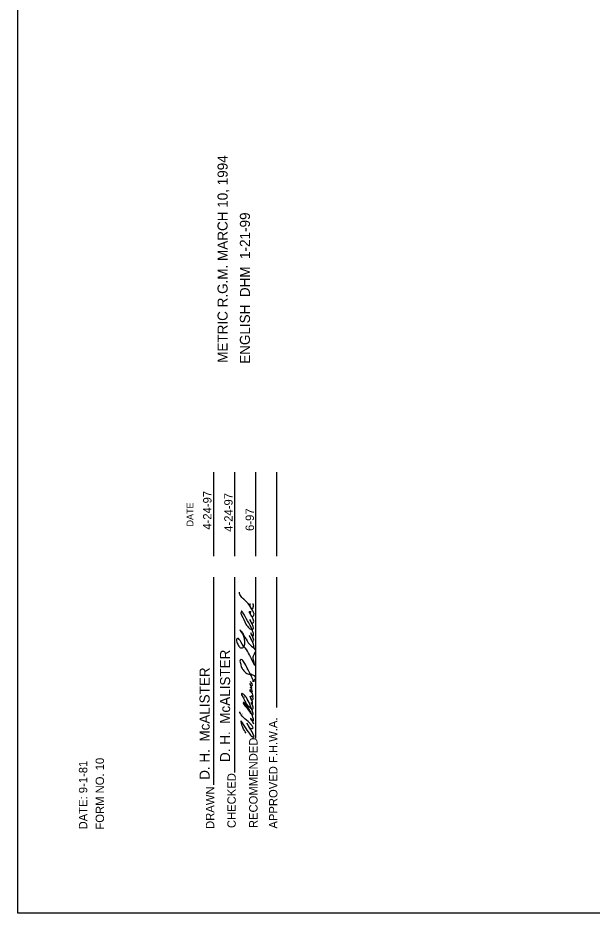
# Model space of a CAD drawing. Extents: x 1000 to 1036.3, y 1000 to 1022.
# Drawn here: x 1000 to 1006.83, y 1000 to 1010.66 of the extents above; entities that cross this region are included whole.
import ezdxf

# ---------------------------------------------------------------- set-up
doc = ezdxf.new("R2010")
doc.units = 0
doc.layers.add('10', color=7, linetype='Continuous')
doc.layers.add('15', color=7, linetype='Continuous')

msp = doc.modelspace()

# ---------------------------------------------------------------- linework, layer by layer
at = {"layer": '10'}
for p, q in [((1000, 1000), (1000, 1022)), ((1036, 1000), (1000, 1000))]:
    msp.add_line(p, q, dxfattribs=at)
at = {"layer": '15'}
for p, q in [((1002.331, 1004.248), (1002.331, 1005.248)), ((1002.581, 1004.248), (1002.581, 1005.248)), ((1002.831, 1004.248), (1002.831, 1005.248)), ((1003.081, 1004.248), (1003.081, 1005.248)), ((1002.331, 1001.528), (1002.331, 1003.998)), ((1002.581, 1001.673), (1002.581, 1003.998)), ((1002.831, 1002.081), (1002.831, 1003.998)), ((1003.081, 1002.448), (1003.081, 1003.998))]:
    msp.add_line(p, q, dxfattribs=at)
for points in [[(1002.814, 1003.162), (1002.784, 1003.25), (1002.754, 1003.303), (1002.768, 1003.272), (1002.785, 1003.243), (1002.802, 1003.236), (1002.802, 1003.272), (1002.782, 1003.32), (1002.773, 1003.334), (1002.775, 1003.317), (1002.788, 1003.301), (1002.801, 1003.299), (1002.804, 1003.317), (1002.794, 1003.359), (1002.751, 1003.446), (1002.747, 1003.453), (1002.69, 1003.557), (1002.674, 1003.583), (1002.666, 1003.591), (1002.656, 1003.582), (1002.663, 1003.548), (1002.714, 1003.441), (1002.752, 1003.391), (1002.772, 1003.378), (1002.787, 1003.377), (1002.801, 1003.383), (1002.801, 1003.41), (1002.782, 1003.454), (1002.761, 1003.492), (1002.782, 1003.458), (1002.801, 1003.453), (1002.806, 1003.463), (1002.796, 1003.508), (1002.778, 1003.542), (1002.758, 1003.574), (1002.758, 1003.588), (1002.772, 1003.588), (1002.764, 1003.575), (1002.77, 1003.55), (1002.777, 1003.539), (1002.798, 1003.531), (1002.81, 1003.547), (1002.806, 1003.577), (1002.777, 1003.631), (1002.693, 1003.732), (1002.689, 1003.735), (1002.649, 1003.782), (1002.639, 1003.805), (1002.638, 1003.821)], [(1002.76, 1003.686), (1002.77, 1003.633), (1002.781, 1003.623), (1002.794, 1003.624), (1002.802, 1003.64), (1002.799, 1003.687)], [(1002.817, 1002.951), (1002.77, 1003.05), (1002.72, 1003.136), (1002.652, 1003.229), (1002.613, 1003.268), (1002.605, 1003.263), (1002.603, 1003.24), (1002.622, 1003.191), (1002.636, 1003.168), (1002.651, 1003.158), (1002.672, 1003.157), (1002.687, 1003.166), (1002.7, 1003.217), (1002.699, 1003.257), (1002.687, 1003.306), (1002.686, 1003.312), (1002.668, 1003.344), (1002.642, 1003.369), (1002.655, 1003.352), (1002.715, 1003.26), (1002.779, 1003.178), (1002.828, 1003.119), (1002.818, 1003.092), (1002.799, 1003.059), (1002.803, 1003.001), (1002.816, 1002.949)], [(1002.802, 1002.751), (1002.794, 1002.79), (1002.776, 1002.827), (1002.73, 1002.915), (1002.684, 1002.995), (1002.652, 1003.02), (1002.643, 1002.999), (1002.648, 1002.976), (1002.663, 1002.923), (1002.689, 1002.885), (1002.723, 1002.853), (1002.775, 1002.842), (1002.811, 1002.827), (1002.827, 1002.792), (1002.819, 1002.783), (1002.815, 1002.779), (1002.808, 1002.751)], [(1002.807, 1002.248), (1002.787, 1002.299), (1002.774, 1002.317), (1002.77, 1002.319), (1002.794, 1002.285), (1002.803, 1002.291), (1002.803, 1002.31), (1002.777, 1002.383), (1002.729, 1002.46), (1002.686, 1002.505), (1002.681, 1002.507), (1002.68, 1002.498), (1002.688, 1002.484), (1002.756, 1002.398), (1002.781, 1002.369), (1002.799, 1002.364), (1002.793, 1002.398), (1002.791, 1002.404), (1002.76, 1002.485), (1002.719, 1002.565), (1002.673, 1002.611), (1002.666, 1002.612), (1002.661, 1002.606), (1002.668, 1002.587), (1002.712, 1002.502), (1002.761, 1002.446), (1002.786, 1002.431), (1002.795, 1002.432), (1002.799, 1002.436), (1002.792, 1002.474), (1002.778, 1002.504), (1002.778, 1002.5), (1002.788, 1002.489), (1002.792, 1002.502), (1002.777, 1002.547), (1002.765, 1002.581), (1002.786, 1002.539), (1002.796, 1002.544), (1002.792, 1002.574), (1002.784, 1002.584), (1002.775, 1002.589), (1002.792, 1002.572), (1002.798, 1002.598), (1002.763, 1002.647), (1002.76, 1002.656), (1002.77, 1002.658), (1002.792, 1002.634), (1002.783, 1002.662), (1002.781, 1002.667), (1002.766, 1002.689), (1002.785, 1002.673), (1002.775, 1002.698), (1002.759, 1002.734), (1002.773, 1002.71), (1002.786, 1002.706), (1002.791, 1002.715), (1002.782, 1002.74), (1002.765, 1002.756)], [(1002.717, 1002.142), (1002.676, 1002.213), (1002.656, 1002.287), (1002.696, 1002.22), (1002.752, 1002.141), (1002.792, 1002.099), (1002.81, 1002.095), (1002.805, 1002.119), (1002.767, 1002.191), (1002.724, 1002.261), (1002.749, 1002.217), (1002.783, 1002.196), (1002.797, 1002.2), (1002.788, 1002.228), (1002.763, 1002.257), (1002.759, 1002.261), (1002.683, 1002.331), (1002.638, 1002.394)]]:
    msp.add_spline(points, degree=3, dxfattribs=at)

# ---------------------------------------------------------------- texts
for s, height, rotation, p in [('METRIC R.G.M. MARCH 10, 1994', 0.12, 90, (1002.496, 1006.55)), ('ENGLISH  DHM  1-21-99', 0.12, 90, (1002.762, 1006.538)), ('4-24-97', 0.1, 90, (1002.304, 1004.564)), ('4-24-97', 0.1, 90, (1002.556, 1004.539)), ('DATE', 0.08, 90, (1002.088, 1004.602)), ('6-97', 0.1, 90, (1002.81, 1004.549)), ('.', 0.0515, 269.9999, (1002.656, 1003.609)), (' D. H.  McALISTER', 0.12, 90, (1002.526, 1001.754)), (' D. H.  McALISTER', 0.12, 90, (1002.282, 1001.542)), ('.', 0.0515, 269.9999, (1002.769, 1002.862)), ('.', 0.0515, 269.9999, (1002.691, 1002.577)), ('.', 0.0515, 269.9999, (1002.671, 1002.381)), ('APPROVED F.H.W.A.', 0.1, 90, (1003.089, 1001.006)), ('RECOMMENDED', 0.1, 90, (1002.852, 1001.012)), ('FORM NO. 10', 0.1, 90, (1001.025, 1000.994)), ('DATE: 9-1-81', 0.1, 90, (1000.826, 1000.996)), ('CHECKED', 0.1, 90, (1002.593, 1001.012)), ('DRAWN', 0.1, 90, (1002.337, 1001.002))]:
    msp.add_text(s, height=height, rotation=rotation, dxfattribs=at).set_placement(p)

doc.saveas('drawing.dxf')
